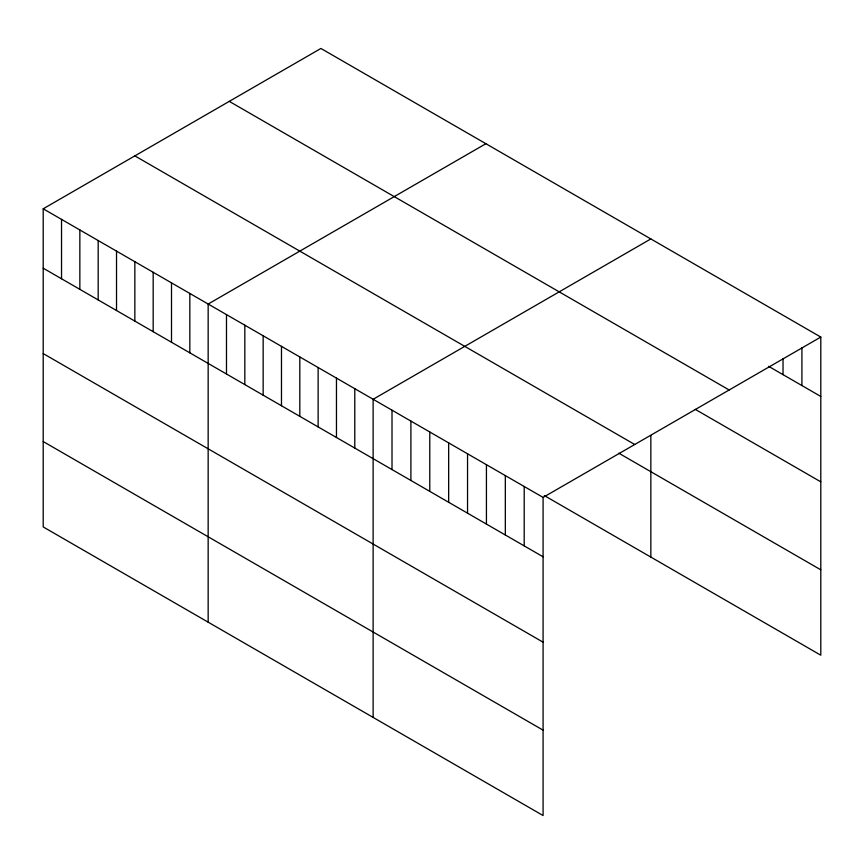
<?xml version="1.0" encoding="UTF-8"?>
<svg xmlns="http://www.w3.org/2000/svg" width="864" height="864" viewBox="0 0 864 864"><rect width="100%" height="100%" fill="white"/><g stroke="black" fill="none" stroke-linecap="round" stroke-linejoin="round"><path stroke-width="1.3" d="M43.2 208.796L543.089 497.405L543.089 815.54L43.2 526.932L43.2 208.796L320.911 48.46L820.8 337.068L820.8 655.204L544.298 495.569M485.881 143.705L208.159 304.042L208.159 622.177M650.84 238.939L373.129 399.276L373.129 717.412M543.089 497.405L820.8 337.068M768.593 366.314L820.8 396.457M229.273 101.369L729.151 389.977M695.272 409.363L820.8 481.842M134.849 155.887L634.727 444.496M618.764 453.168L820.8 569.819M43.2 268.186L543.089 556.794M43.2 353.57L543.089 642.179M43.2 441.547L543.089 730.156M801.911 347.76L801.911 385.549M783.032 358.452L783.032 374.652M650.84 435.467L650.84 557.075M524.2 486.497L524.2 545.886M505.321 475.6L505.321 534.989M486.432 464.692L486.432 524.081M467.543 453.794L467.543 513.184M448.664 442.886L448.664 502.276M429.775 431.989L429.775 491.368M410.897 421.081L410.897 480.47M392.008 410.184L392.008 469.562M354.791 388.692L354.791 448.081M336.463 378.119L336.463 437.497M318.136 367.535L318.136 426.913M299.808 356.951L299.808 416.34M281.48 346.367L281.48 405.756M263.153 335.783L263.153 395.172M244.825 325.199L244.825 384.588M226.487 314.626L226.487 374.004M189.832 293.458L189.832 352.836M171.504 282.874L171.504 342.263M153.176 272.29L153.176 331.679M134.849 261.706L134.849 321.095M116.521 251.132L116.521 310.511M98.183 240.548L98.183 299.927M79.855 229.964L79.855 289.343M61.528 219.38L61.528 278.77"/></g></svg>
